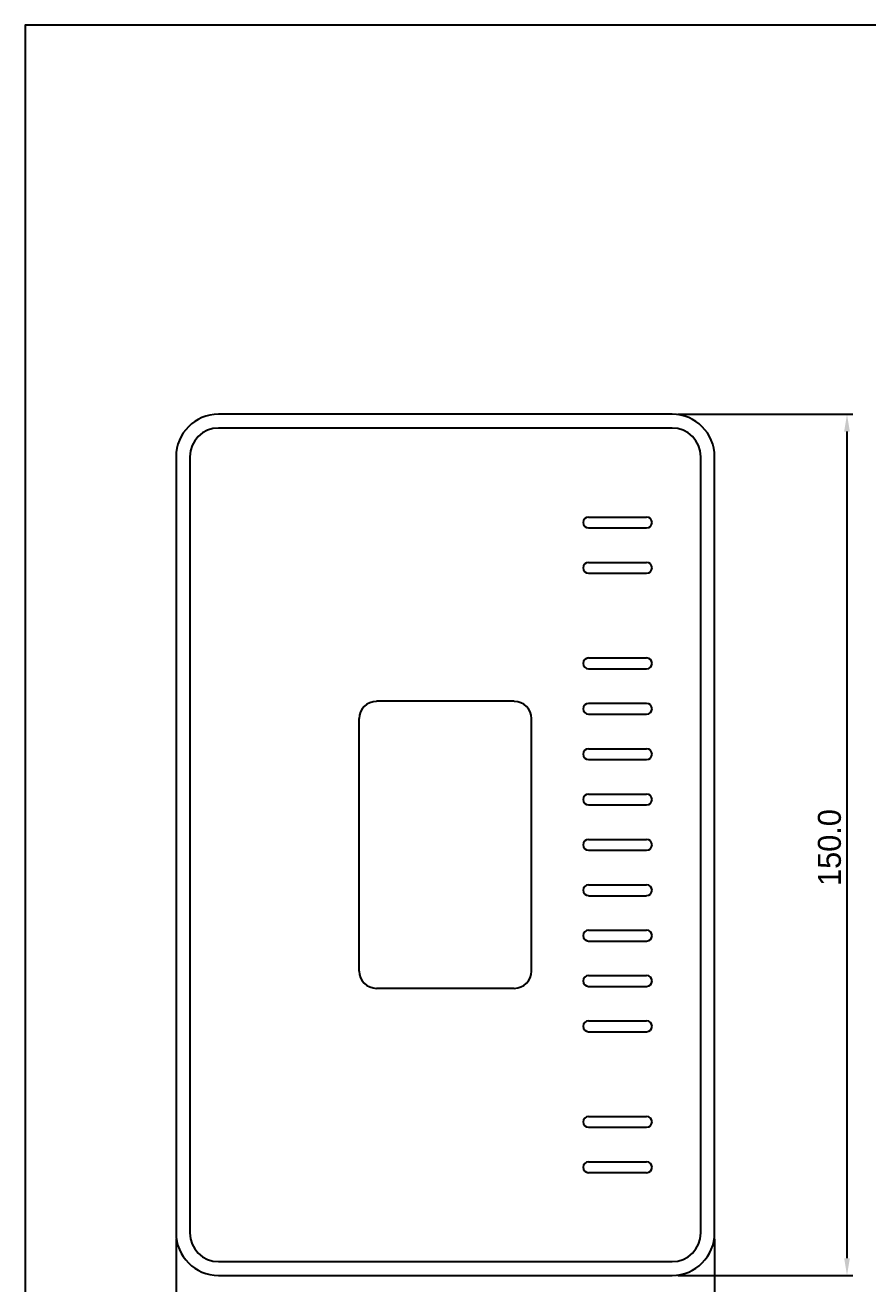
# Model space of a CAD drawing. Header units: millimetres. Extents: x 0 to 210250, y 0 to 148500.
# Drawn here: x 117899 to 128227, y 80043 to 95473 of the extents above; entities that cross this region are included whole.
import ezdxf

# ---------------------------------------------------------------- set-up
doc = ezdxf.new("R2010")
doc.units = ezdxf.units.MM
doc.header["$LTSCALE"] = 600
doc.layers.add('원격검침', color=3, linetype='CONTINUOUS')
doc.styles.get("Standard").update_dxf_attribs({"font": 'SYMBOL'})

msp = doc.modelspace()

# ---------------------------------------------------------------- linework, layer by layer
at = {"layer": '원격검침', "color": 2}
for p, q in [((125829, 90702, 0), (120269, 90702, 0)), ((125899, 90702, 0), (128042, 90702, 0)), ((125829, 90533, 0), (120269, 90533, 0)), ((127972, 90491, 0), (127972, 80357, 0)), ((119749, 90182, 0), (119749, 80667, 0)), ((119917, 90182, 0), (119917, 80667, 0)), ((126181, 80667, 0), (126181, 90182, 0)), ((126350, 80667, 0), (126350, 90182, 0)), ((124805, 89443, 0), (125516, 89443, 0)), ((124805, 89309, 0), (125516, 89309, 0)), ((124805, 88887, 0), (125516, 88887, 0)), ((124805, 88753, 0), (125516, 88753, 0)), ((124805, 87715, 0), (125516, 87715, 0)), ((124805, 87581, 0), (125516, 87581, 0)), ((123894, 87184, 0), (122205, 87184, 0)), ((124805, 87159, 0), (125516, 87159, 0)), ((124805, 87025, 0), (125516, 87025, 0)), ((121994, 83876, 0), (121994, 86972, 0)), ((124105, 83876, 0), (124105, 86972, 0)), ((124805, 86603, 0), (125516, 86603, 0)), ((124805, 86469, 0), (125516, 86469, 0)), ((124805, 86047, 0), (125516, 86047, 0)), ((124805, 85913, 0), (125516, 85913, 0)), ((124805, 85491, 0), (125516, 85491, 0)), ((124805, 85357, 0), (125516, 85357, 0)), ((124805, 84935, 0), (125516, 84935, 0)), ((124805, 84801, 0), (125516, 84801, 0)), ((124805, 84379, 0), (125516, 84379, 0)), ((124805, 84245, 0), (125516, 84245, 0)), ((124805, 83823, 0), (125516, 83823, 0)), ((123894, 83665, 0), (122205, 83665, 0)), ((124805, 83689, 0), (125516, 83689, 0)), ((124805, 83267, 0), (125516, 83267, 0)), ((124805, 83133, 0), (125516, 83133, 0)), ((124805, 82095, 0), (125516, 82095, 0)), ((124805, 81962, 0), (125516, 81962, 0)), ((124805, 81539, 0), (125516, 81539, 0)), ((124805, 81406, 0), (125516, 81406, 0)), ((119749, 80596, 0), (119749, 78453, 0)), ((126350, 80596, 0), (126350, 78453, 0)), ((120269, 80315, 0), (125829, 80315, 0)), ((120269, 80146, 0), (125829, 80146, 0)), ((125899, 80146, 0), (128042, 80146, 0))]:
    msp.add_line(p, q, dxfattribs=at)
at = {"layer": '원격검침', "color": 3, "elevation": 0}
msp.add_lwpolyline([(136406, 95473), (117899, 95473), (117899, 72630), (136406, 72630)], close=True, dxfattribs=at)
at = {"layer": '원격검침', "color": 2}
for centre, radius, start, end in [((120269, 90182, 0), 521, 90, 180), ((125829, 90182, 0), 521, 0, 90), ((120269, 90182, 0), 352, 90, 180), ((125829, 90182, 0), 352, 0, 90), ((124805, 89376, 0), 66.9, 90, 180), ((124805, 89376, 0), 66.9, 180, 270), ((125516, 89376, 0), 66.9, 0, 90), ((125516, 89376, 0), 66.9, 270, 0), ((124805, 88820, 0), 66.9, 90, 180), ((125516, 88820, 0), 66.9, 0, 90), ((124805, 88820, 0), 66.9, 180, 270), ((125516, 88820, 0), 66.9, 270, 0), ((124805, 87648, 0), 66.9, 90, 180), ((124805, 87648, 0), 66.9, 180, 270), ((125516, 87648, 0), 66.9, 0, 90), ((125516, 87648, 0), 66.9, 270, 0), ((122205, 86972, 0), 211, 90, 180), ((123894, 86972, 0), 211, 0, 90), ((124805, 87092, 0), 66.9, 90, 180), ((124805, 87092, 0), 66.9, 180, 270), ((125516, 87092, 0), 66.9, 0, 90), ((125516, 87092, 0), 66.9, 270, 0), ((124805, 86536, 0), 66.9, 90, 180), ((125516, 86536, 0), 66.9, 0, 90), ((124805, 86536, 0), 66.9, 180, 270), ((125516, 86536, 0), 66.9, 270, 0), ((124805, 85980, 0), 66.9, 90, 180), ((124805, 85980, 0), 66.9, 180, 270), ((125516, 85980, 0), 66.9, 0, 90), ((125516, 85980, 0), 66.9, 270, 0), ((124805, 85424, 0), 66.9, 90, 180), ((125516, 85424, 0), 66.9, 0, 90), ((124805, 85424, 0), 66.9, 180, 270), ((125516, 85424, 0), 66.9, 270, 0), ((124805, 84868, 0), 66.9, 90, 180), ((124805, 84868, 0), 66.9, 180, 270), ((125516, 84868, 0), 66.9, 0, 90), ((125516, 84868, 0), 66.9, 270, 0), ((124805, 84312, 0), 66.9, 90, 180), ((124805, 84312, 0), 66.9, 180, 270), ((125516, 84312, 0), 66.9, 0, 90), ((125516, 84312, 0), 66.9, 270, 0), ((122205, 83876, 0), 211, 180, 270), ((123894, 83876, 0), 211, 270, 0), ((124805, 83756, 0), 66.9, 90, 180), ((125516, 83756, 0), 66.9, 0, 90), ((124805, 83756, 0), 66.9, 180, 270), ((125516, 83756, 0), 66.9, 270, 0), ((124805, 83200, 0), 66.9, 90, 180), ((124805, 83200, 0), 66.9, 180, 270), ((125516, 83200, 0), 66.9, 0, 90), ((125516, 83200, 0), 66.9, 270, 0), ((124805, 82028, 0), 66.9, 90, 180), ((125516, 82028, 0), 66.9, 0, 90), ((124805, 82028, 0), 66.9, 180, 270), ((125516, 82028, 0), 66.9, 270, 0), ((124805, 81472, 0), 66.9, 90, 180), ((124805, 81472, 0), 66.9, 180, 270), ((125516, 81472, 0), 66.9, 0, 90), ((125516, 81472, 0), 66.9, 270, 0), ((120269, 80667, 0), 521, 180, 270), ((120269, 80667, 0), 352, 180, 270), ((125829, 80667, 0), 352, 270, 0), ((125829, 80667, 0), 521, 270, 0)]:
    msp.add_arc(centre, radius, start, end, dxfattribs=at)
for points in [[(127937, 90491, 0), (128007, 90491, 0), (127972, 90702, 0)], [(127937, 80357, 0), (128007, 80357, 0), (127972, 80146, 0)]]:
    msp.add_solid(points, dxfattribs=at)

# ---------------------------------------------------------------- texts
msp.add_text('150.0', height=281.5, rotation=90, dxfattribs=at).set_placement((127897, 84920, 0))

doc.saveas('drawing.dxf')
